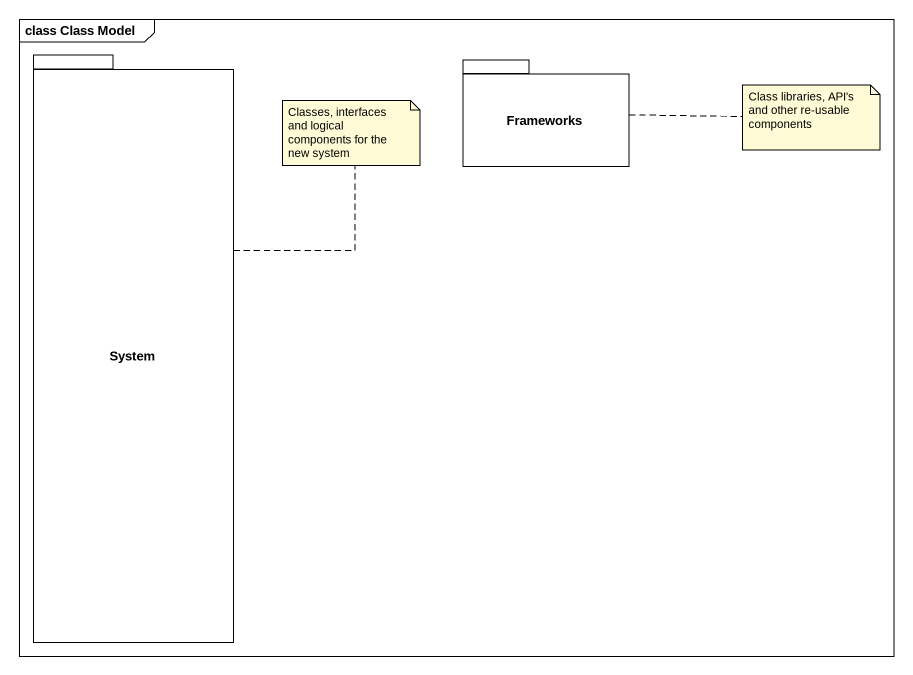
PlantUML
@startuml
mainframe class Class Model
package System {
}
package Frameworks {
}
note right of Frameworks : Class libraries, API's and other re-usable components
note top of System : Classes, interfaces and logical components for the new system
@enduml
